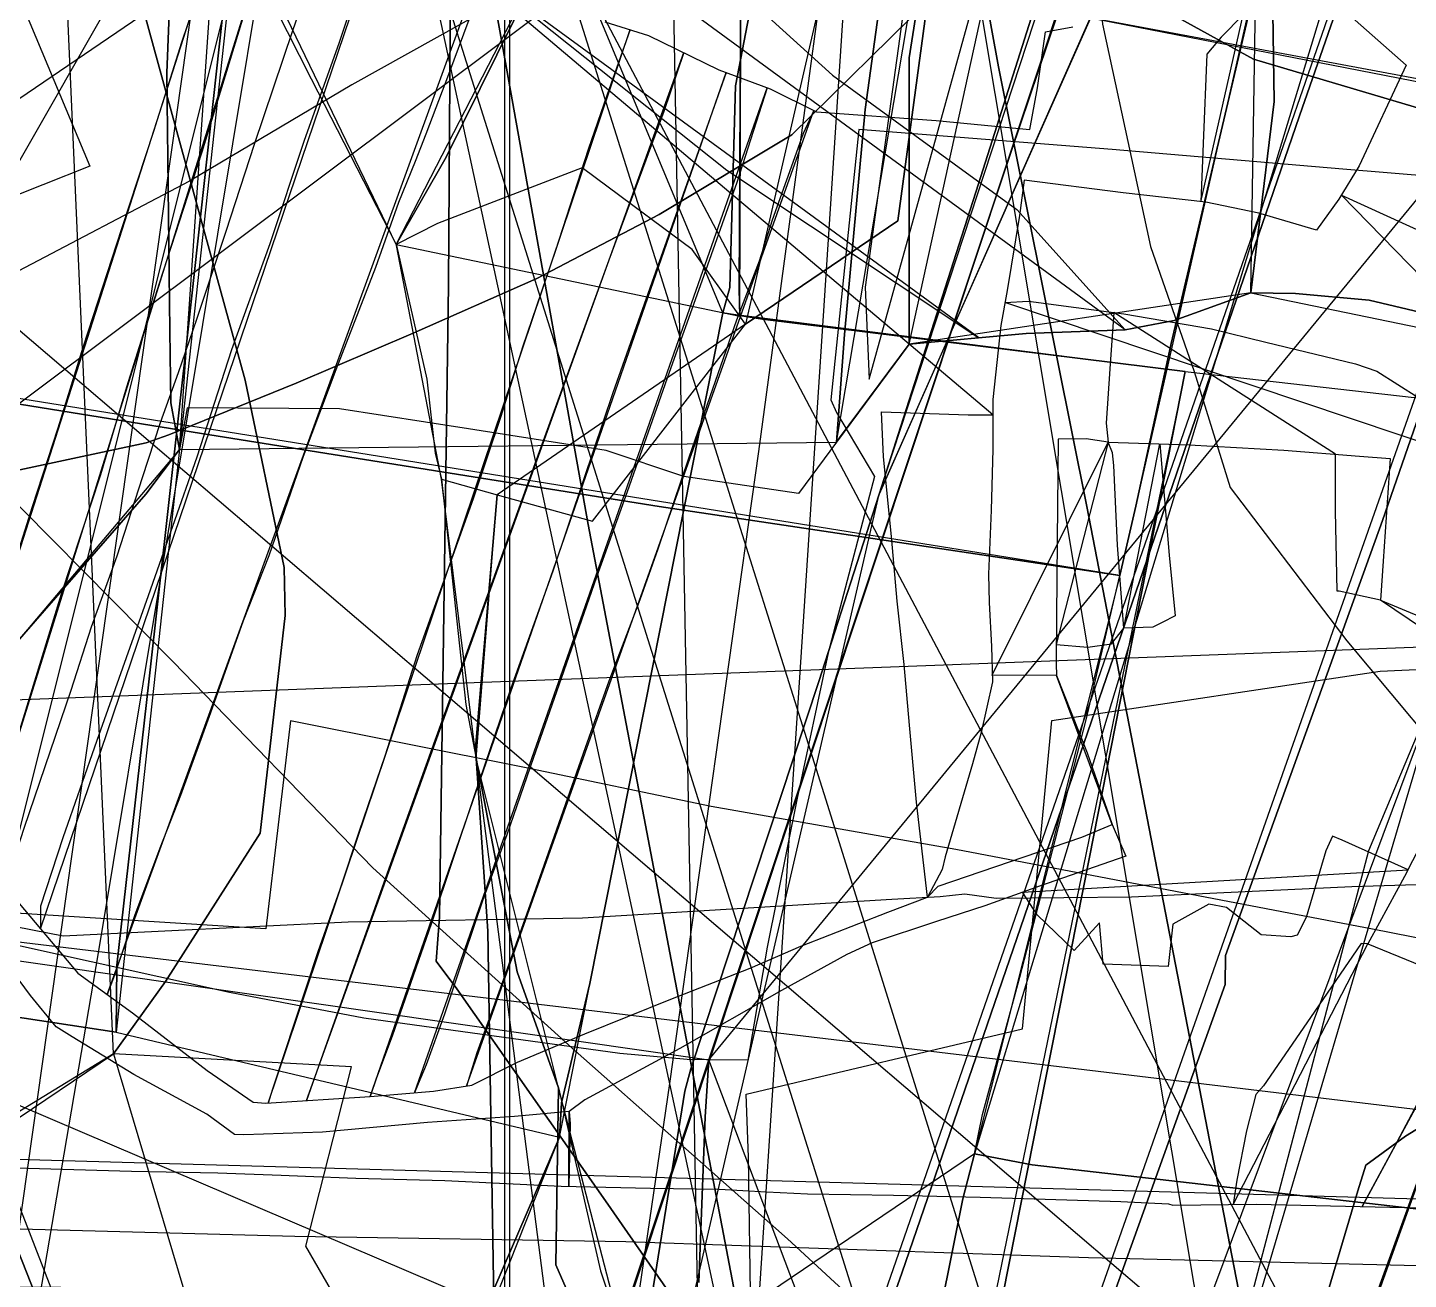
# Model space of a CAD drawing. Extents: x -6790 to 12600, y -1098 to 2171.
# Drawn here: x 570.3 to 637.4, y 414.8 to 475.7 of the extents above; entities that cross this region are included whole.
import ezdxf

# ---------------------------------------------------------------- set-up
doc = ezdxf.new("R2010")
doc.units = 0

msp = doc.modelspace()

# ---------------------------------------------------------------- linework, layer by layer
for points in [[(593.713, 814.326), (0.056, 814.258), (0.056, -0.067), (593.713, 0), (593.713, 814.326)], [(593.47, 802.518), (0, 802.518), (0, 0), (593.47, 0), (593.47, 802.518)], [(599.747, 628.521), (599.344, 625.742), (599.051, 623.635), (596.81, 608.92), (592.94, 584.307), (589.051, 559.573), (594.695, 558.692), (588.196, 518.025), (573.715, 430.704), (562.29, 363.847), (599.747, 628.521)], [(657.175, 624.733), (651.849, 607.954), (645.518, 591.874), (637.058, 575.396), (630.611, 563.637), (626.135, 547.203), (623.168, 529.353), (619.761, 512.914), (614.824, 494.183), (613.129, 478.646), (610.972, 463.053), (611.158, 458.586), (657.175, 624.733)], [(616.28, 420.943), (619.087, 420.405), (639, 418.126), (642.368, 417.778), (644.704, 417.517), (646.446, 423.874), (649.465, 424.135), (649.953, 428.975), (651.136, 439.955), (652.395, 451.134), (654.172, 467.965), (655.711, 482.054), (656.985, 493.736), (658.593, 507.321), (660.063, 520.137), (661.56, 533.498), (663.183, 547.587), (664.582, 559.983), (666.107, 573.233), (667.59, 586.454), (667.944, 591.116), (616.28, 420.943)], [(616.28, 420.943), (619.087, 420.405), (639, 418.126), (642.368, 417.778), (644.704, 417.517), (646.446, 423.874), (649.465, 424.135), (649.953, 428.975), (651.136, 439.955), (652.395, 451.134), (654.172, 467.965), (655.711, 482.054), (656.985, 493.736), (658.593, 507.321), (660.063, 520.137), (661.56, 533.498), (663.183, 547.587), (664.582, 559.983), (666.107, 573.233), (667.59, 586.454), (667.944, 591.116), (616.28, 420.943)], [(638.308, 575.217), (635.334, 571.602), (632.799, 567.242), (630.477, 559.933), (628.465, 552.967), (626.619, 545.934), (625.137, 540.289), (624.24, 531.456), (623.078, 523.051), (621.939, 518.92), (620.059, 511.337), (616.085, 496.073), (615.18, 492.598), (614.388, 482.36), (613.1, 474.2), (613.105, 460.28), (638.308, 575.217)], [(587.443, 377.593), (577.244, 347.049), (576.605, 345.579), (577.586, 343.549), (581.436, 339.305), (584.571, 335.487), (587.223, 342.983), (612.759, 415.147), (632.073, 471.379), (641.419, 498.234), (648.79, 519.67), (654.714, 536.683), (657.838, 545.983), (658.168, 547.383), (650.331, 548.957), (644.699, 549.796), (644.474, 548.537), (640.348, 535.965), (632.097, 511.28), (617.618, 468.349), (598.897, 411.873), (593.472, 395.507), (587.443, 377.593)], [(644.699, 549.796), (644.474, 548.537), (640.348, 535.965), (632.097, 511.28), (617.618, 468.349), (598.897, 411.873), (593.472, 395.507), (587.443, 377.593), (644.699, 549.796)], [(658.168, 547.383), (657.838, 545.983), (654.714, 536.683), (648.79, 519.67), (641.419, 498.234), (632.073, 471.379), (612.759, 415.147), (587.223, 342.983), (658.168, 547.383)], [(668.304, 544.716), (662.82, 528.565), (657.028, 511.779), (651.673, 496.628), (636.098, 451.723), (628.476, 430.579), (628.465, 429.174), (622.468, 412.479), (614.873, 391.779), (606.438, 368.133), (600.041, 350.514), (594.001, 333.823), (592.144, 328.693), (591.646, 326.869), (668.304, 544.716)], [(549.977, 544.363), (554.041, 538.924), (560.164, 530.981), (562.772, 527.125), (563.796, 525.752), (570.683, 507.184), (571.893, 504.671), (573.871, 494.642), (574.338, 492.287), (578.207, 484.733), (584.065, 473.179), (588.185, 465.124), (549.977, 544.363)], [(582.728, 528.937), (579.603, 517.687), (573.55, 499.397), (577.808, 497.688), (577.137, 491.858), (577.573, 486.529), (577.042, 473.477), (577.198, 460.938), (577.242, 457.441), (577.67, 455.166), (582.728, 528.937)], [(623.078, 523.051), (623.181, 523.795), (621.147, 523.943), (620.968, 523.012), (619.318, 513.579), (617.75, 507.548), (614.627, 495.532), (612.973, 486.265), (610.971, 471.681), (609.961, 460.754), (609.577, 455.523), (609.73, 455.731), (613.105, 460.28), (613.1, 474.2), (614.388, 482.36), (615.18, 492.598), (616.085, 496.073), (620.059, 511.337), (621.939, 518.92), (623.078, 523.051)], [(630.672, 523.301), (630.039, 502.436), (629.673, 490.341), (630.677, 482.876), (630.838, 472.069), (629.697, 462.781), (630.672, 523.301)], [(620.968, 523.012), (619.318, 513.579), (617.75, 507.548), (614.627, 495.532), (612.973, 486.265), (610.971, 471.681), (609.961, 460.754), (609.577, 455.523), (620.968, 523.012)], [(553.371, 460.999), (549.461, 466.647), (544.76, 474.863), (537.366, 487.096), (528.426, 506.878), (524.356, 515.785), (524.918, 515.659), (534.884, 513.6), (549.977, 510.38), (561.286, 508.076), (578.149, 504.642), (591.914, 501.865), (602.645, 499.616), (608.206, 498.783), (608.768, 498.712), (594.895, 497.025), (575.321, 494.301), (563.469, 492.437), (573.31, 468.927), (559.596, 463.499), (553.371, 460.999)], [(595.94, 514.835), (592.692, 504.211), (591.077, 498.313), (589.599, 493.35), (575.501, 494.277), (568.091, 494.299), (567.574, 492.951), (561.026, 492.179), (557.88, 487.892), (556.085, 482.39), (556.644, 473.035), (557.712, 466.194), (553.562, 462.187), (552.847, 458.313), (552.195, 443.46), (551.953, 437.79), (595.94, 514.835)], [(583.684, 510.664), (583.059, 504.804), (580.35, 481.686), (578.108, 461.165), (576.176, 443.882), (574.62, 430.106), (574.587, 426.85), (596.117, 421.746), (596.222, 423.41), (597.588, 429.214), (604.051, 461.806), (604.401, 463.031), (604.666, 472.843), (611.288, 507.29), (584.915, 510.707), (583.684, 510.664)], [(574.587, 426.85), (574.62, 430.106), (576.176, 443.882), (578.108, 461.165), (580.35, 481.686), (583.059, 504.804), (583.684, 510.664), (574.587, 426.85)], [(583.684, 510.664), (584.915, 510.707), (611.288, 507.29), (604.666, 472.843), (604.401, 463.031), (604.051, 461.806), (583.684, 510.664)], [(629.428, 507.216), (629.34, 506.953), (619.827, 478.645), (616.478, 468.082), (612.701, 456.298), (611.644, 453.002), (629.428, 507.216)], [(611.644, 453.002), (628.102, 490.064), (635.531, 506.953), (611.644, 453.002)], [(608.768, 498.712), (594.895, 497.025), (575.321, 494.301), (563.469, 492.437), (573.31, 468.927), (559.596, 463.499), (553.371, 460.999), (608.768, 498.712)], [(583.656, 498.96), (590.726, 495.51), (608.396, 485.951), (629.835, 474.141), (639.544, 471.258), (647.917, 468.793), (663.841, 464.305), (671.322, 462.296), (583.656, 498.96)], [(612.996, 498.178), (617.449, 473.768), (621.737, 452.398), (628.883, 415.49), (633.548, 391.5), (634.057, 388.684), (635.851, 388.404), (637.568, 378.19), (643.004, 348.786), (648.255, 320.955), (649.979, 312.252), (648.009, 312.792), (644.114, 311.829), (612.996, 498.178)], [(611.091, 494.346), (605.796, 455.062), (601.462, 424.351), (598.058, 401.115), (594.365, 374.668), (592.368, 359.779), (589.656, 341.621), (589.516, 339.349), (588.164, 329.48), (586.705, 317.385), (585.377, 308.137), (582.474, 285.394), (579.112, 260.342), (576.654, 241.788), (606.75, 231.395), (606.797, 230.338), (602.813, 210.546), (599.078, 191.443), (596.341, 176.886), (591.912, 153.673), (588.91, 137.599), (587.127, 128.026), (611.091, 494.346)], [(577.472, 494.773), (595.592, 485.879), (609.387, 473.359), (618.344, 466.821), (623.604, 460.987), (577.472, 494.773)], [(569.193, 433.902), (570.115, 436.759), (571.135, 439.766), (572.4, 443.477), (573.396, 446.544), (574.639, 449.994), (575.869, 453.812), (576.743, 456.475), (577.607, 458.914), (578.503, 461.492), (579.925, 465.776), (581.301, 470), (583.164, 475.52), (584.005, 477.975), (583.701, 478.173), (580.776, 479.102), (579.283, 479.623), (579.957, 481.252), (580.827, 483.797), (581.583, 486.214), (582.314, 488.344), (584.138, 493.501), (584.266, 494.257), (569.193, 433.902)], [(591.863, 493.622), (589.441, 486.878), (588.283, 483.448), (586.932, 479.448), (585.396, 474.897), (583.719, 470.188), (582.05, 465.161), (580.185, 460.002), (578.509, 454.789), (576.148, 448.055), (573.653, 441.021), (571.997, 436.287), (570.904, 432.969), (570.907, 431.872), (591.863, 493.622)], [(555.457, 488.705), (571.512, 492.807), (575.081, 479.537), (577.71, 469.974), (580.857, 458.53), (582.743, 449.426), (582.789, 447.104), (581.583, 436.521), (576.986, 429.313), (574.451, 425.801), (566.373, 420.853), (558.248, 415.02), (553.514, 411.675), (553.633, 417.464), (537.843, 420.058), (537.269, 441.404), (536.786, 461.128), (536.382, 471.633), (536.358, 474.342), (535.912, 475.354), (537.201, 481.243), (537.941, 484.626), (555.457, 488.705)], [(571.512, 492.807), (575.081, 479.537), (577.71, 469.974), (580.857, 458.53), (582.743, 449.426), (582.789, 447.104), (581.583, 436.521), (576.986, 429.313), (574.451, 425.801), (571.512, 492.807)], [(597.532, 492.949), (595.77, 487.85), (594.619, 484.741), (593.678, 481.659), (592.456, 478.162), (591.724, 476.052), (590.736, 473.386), (589.636, 470.494), (589.104, 469.166), (588.297, 467.161), (587.19, 464.009), (585.26, 459.032), (583.673, 454.82), (582.001, 449.999), (580.75, 446.833), (579.172, 442.363), (577.706, 438.346), (576.712, 435.788), (575.469, 432.499), (574.503, 429.616), (574.148, 428.687), (597.532, 492.949)], [(577.355, 489.194), (591.164, 479.174), (604.247, 468.738), (616.489, 460.596), (577.355, 489.194)], [(623.335, 449.046), (624.117, 452.405), (625.828, 460.314), (630.353, 479.529), (631.365, 483.932), (631.979, 486.05), (632.187, 487.888), (623.335, 449.046)], [(623.335, 449.046), (624.117, 452.405), (625.828, 460.314), (630.353, 479.529), (631.365, 483.932), (631.979, 486.05), (632.187, 487.888), (623.335, 449.046)], [(539.552, 486.889), (540.699, 486.113), (547.103, 477.142), (551.78, 471.794), (558.864, 464.015), (567.083, 455.218), (577.362, 444.846), (587.062, 434.845), (596.739, 426.071), (607.204, 416.81), (618.617, 406.276), (622.229, 411.648), (637.578, 400.697), (649.306, 391.873), (657.982, 385.665), (539.552, 486.889)], [(604.955, 484.345), (610.322, 485.413), (610.741, 485.496), (614.031, 477.189), (612.55, 466.276), (605.157, 461.261), (604.879, 461.65), (604.842, 462.971), (604.955, 484.345)], [(605.157, 461.261), (612.55, 466.276), (614.031, 477.189), (610.741, 485.496), (605.157, 461.261)], [(604.879, 461.65), (602.568, 464.883), (599.68, 467.03), (597.23, 468.86), (590.197, 466.153), (588.185, 465.124), (590.618, 469.375), (594.736, 477.693), (596.873, 482.01), (598.156, 482.892), (604.955, 484.345), (604.842, 462.971), (604.879, 461.65)], [(604.955, 484.345), (604.842, 462.971), (604.879, 461.65), (604.955, 484.345)], [(603.545, 482.652), (586.04, 472.889), (578.155, 468.198), (569.512, 463.664), (556.692, 456.718), (546.663, 450.799), (531.252, 442.603), (516.221, 434.227), (511.709, 431.658), (488.952, 419.304), (477.824, 413.689), (476.497, 411.851), (461.183, 394.665), (451.041, 383.537), (444.133, 375.88), (441.308, 361.076), (603.545, 482.652)], [(588.991, 482.292), (597.483, 480.916), (637.525, 473.098), (645.678, 471.486), (646.381, 471.569), (588.991, 482.292)], [(588.991, 482.292), (591.941, 478.36), (592.909, 477.243), (597.514, 451.518), (603.672, 419.241), (606.259, 405.682), (607.713, 395.41), (588.991, 482.292)], [(679.822, 388.341), (677.532, 388.309), (658.351, 390.252), (635.278, 392.564), (624.262, 393.63), (616.832, 394.572), (607.713, 395.41), (606.259, 405.682), (603.672, 419.241), (597.514, 451.518), (592.909, 477.243), (591.941, 478.36), (588.991, 482.292), (597.483, 480.916), (637.525, 473.098), (645.678, 471.486), (646.381, 471.569), (669.795, 463.382), (687.433, 457.116), (684.159, 426.996), (679.982, 388.343), (679.822, 388.341)], [(417.829, 482.103), (427.925, 480.224), (446.246, 477.305), (528.56, 464.133), (541.026, 462.002), (549.882, 460.599), (578.735, 455.939), (600.969, 452.391), (623.335, 449.046), (417.829, 482.103)], [(417.829, 482.103), (427.925, 480.224), (446.246, 477.305), (528.56, 464.133), (541.026, 462.002), (549.882, 460.599), (578.735, 455.939), (600.969, 452.391), (623.335, 449.046), (417.829, 482.103)], [(596.873, 482.01), (594.736, 477.693), (590.618, 469.375), (588.185, 465.124), (596.873, 482.01)], [(579.283, 479.623), (578.653, 477.578), (577.757, 474.95), (576.398, 470.612), (574.848, 465.889), (572.982, 460.165), (571.752, 456.2), (570.508, 452.38), (569.703, 449.809), (568.8, 447.203), (568.287, 445.5), (567.535, 443.006), (566.952, 441.27), (566.311, 439.117), (579.283, 479.623)], [(581.571, 478.85), (579.464, 471.953), (578.751, 469.618), (577.842, 466.83), (576.672, 463.238), (575.964, 460.986), (575.086, 458.19), (573.822, 453.932), (571.909, 448.13), (568.442, 436.884), (568.06, 435.605), (581.571, 478.85)], [(629.335, 476.281), (628.256, 475.208), (627.571, 474.382), (627.392, 470.028), (627.283, 467.208), (629.335, 476.281)], [(599.554, 475.57), (598.423, 472.37), (597.511, 469.739), (595.92, 464.831), (594.328, 460.146), (593.276, 456.764), (591.932, 452.763), (590.719, 449.385), (589.213, 445.195), (587.631, 440.258), (586.384, 436.614), (585.445, 433.789), (584.382, 430.753), (582.186, 424.079), (581.962, 423.405), (599.554, 475.57)], [(602.155, 474.454), (601.193, 471.592), (598.518, 464.365), (595.128, 455.06), (592.184, 446.888), (589.863, 440.445), (587.749, 434.576), (585.019, 426.88), (583.829, 423.527), (602.155, 474.454)], [(604.224, 473.482), (602.488, 468.575), (600.614, 463.278), (598.717, 457.914), (597.309, 453.735), (595.794, 449.254), (593.764, 443.571), (591.964, 438.28), (589.902, 432.145), (587.993, 426.653), (587.24, 424.632), (586.927, 423.73), (604.224, 473.482)], [(606.216, 472.748), (604.742, 468.137), (602.954, 463.121), (601.448, 458.9), (599.405, 453.109), (597.926, 448.969), (596.086, 443.708), (594.859, 440.202), (593.565, 436.444), (592.421, 433.323), (591.469, 430.55), (590.53, 427.725), (589.641, 425.263), (589.264, 424.342), (589.083, 423.904), (606.216, 472.748)], [(608.474, 471.642), (607.957, 470.52), (607.46, 469.11), (606.458, 466.304), (605.818, 464.311), (604.713, 461.453), (603.553, 458.091), (602.412, 454.785), (600.9, 450.322), (600.028, 447.863), (598.525, 443.901), (597.365, 440.661), (595.855, 436.375), (594.771, 433.296), (593.247, 428.967), (592.108, 425.84), (591.612, 424.232), (608.474, 471.642)], [(638.67, 468.412), (634.17, 468.782), (622.97, 469.742), (610.661, 470.718), (609.299, 457.578), (609.572, 456.958), (611.428, 453.859), (609.173, 445.287), (607.662, 438.229), (606.205, 430.976), (605.273, 425.488), (603.377, 425.51), (638.67, 468.412)], [(604.879, 461.65), (602.568, 464.883), (599.68, 467.03), (597.23, 468.86), (590.197, 466.153), (588.185, 465.124), (604.879, 461.65)], [(588.185, 465.124), (588.206, 465.082), (589.675, 458.591), (590.078, 454.989), (590.394, 453.724), (593.1, 452.969), (597.733, 451.676), (605.157, 461.261), (604.879, 461.65), (602.568, 464.883), (599.68, 467.03), (597.23, 468.86), (590.197, 466.153), (588.185, 465.124)], [(634.104, 467.522), (638.342, 465.601), (641.154, 464.141), (641.875, 463.746), (640.931, 460.973), (643.83, 460.576), (644.465, 460.243), (643.911, 457.416), (646.421, 454.876), (647.247, 454.07), (634.104, 467.522)], [(588.206, 465.082), (589.675, 458.591), (590.078, 454.989), (590.394, 453.724), (588.206, 465.082)], [(613.105, 460.28), (618.798, 460.811), (623.604, 460.987), (625.985, 461.438), (629.697, 462.781), (613.105, 460.28)], [(617.756, 462.31), (618.897, 462.376), (623.53, 461.763), (627.787, 461.024), (630.431, 460.387), (634.782, 459.325), (635.825, 458.969), (637.86, 457.679), (642.742, 454.89), (645.935, 453.112), (646.602, 452.615), (617.756, 462.31)], [(645.09, 459.602), (644.835, 459.755), (641.882, 460.898), (635.455, 462.415), (631.877, 462.739), (629.697, 462.781), (645.09, 459.602)], [(567.804, 350.399), (567.479, 350.683), (567.99, 352.229), (570.412, 361.812), (571.018, 363.304), (571.688, 364.968), (582.294, 389.664), (596.117, 421.746), (596.222, 423.41), (597.588, 429.214), (604.051, 461.806), (605.978, 461.494), (626.516, 458.953), (621.854, 435.277), (617.057, 411.036), (613.038, 390.381), (607.109, 368.014), (605.692, 362.085), (602.698, 343.114), (567.804, 350.399)], [(604.051, 461.806), (597.588, 429.214), (596.222, 423.41), (596.117, 421.746), (604.051, 461.806)], [(626.516, 458.953), (605.978, 461.494), (604.051, 461.806), (626.516, 458.953)], [(623.042, 461.827), (622.86, 459.089), (622.673, 456.438), (622.773, 455.53), (626.71, 455.398), (631.312, 455.141), (634.983, 454.837), (636.478, 454.724), (636.134, 449.743), (636.002, 447.837), (634.002, 448.281), (633.897, 448.287), (633.821, 452.183), (633.823, 454.933), (623.042, 461.827)], [(553.371, 460.999), (557.781, 449.03), (562.299, 437.169), (567.122, 424.048), (569.772, 416.337), (574.551, 404.215), (583.046, 385.653), (583.915, 383.612), (588.461, 369.118), (592.541, 355.695), (595.46, 346.158), (600.553, 330.019), (602.972, 323.3), (603.387, 321.864), (605.397, 323.108), (610.749, 312.873), (553.371, 460.999)], [(593.1, 452.969), (597.733, 451.676), (605.157, 461.261), (593.1, 452.969)], [(609.577, 455.523), (609.73, 455.731), (613.105, 460.28), (609.577, 455.523)], [(602.698, 343.114), (605.692, 362.085), (607.109, 368.014), (613.038, 390.381), (617.057, 411.036), (621.854, 435.277), (626.516, 458.953), (602.698, 343.114)], [(650.192, 456.273), (645.297, 421.039), (640.455, 384.397), (637.81, 364.387), (635.422, 345.879), (634.7, 338.032), (632.478, 338.237), (602.698, 343.114), (605.692, 362.085), (607.109, 368.014), (613.038, 390.381), (617.057, 411.036), (621.854, 435.277), (626.516, 458.953), (650.192, 456.273)], [(609.577, 455.523), (607.738, 453.029), (602.154, 453.854), (598.383, 455.115), (591.697, 456.17), (585.427, 457.144), (578.042, 457.19), (577.67, 455.166), (609.577, 455.523)], [(622.773, 455.53), (621.701, 455.686), (620.339, 455.667), (620.301, 450.757), (620.264, 447.039), (620.241, 444.747), (620.261, 444.19), (617.147, 444.205), (622.773, 455.53)], [(620.25, 445.687), (621.781, 445.566), (622.93, 445.726), (623.533, 446.477), (623.222, 450.51), (623.049, 454.392), (622.987, 455.001), (622.773, 455.53), (620.25, 445.687)], [(625.288, 455.446), (625.734, 450.039), (626.023, 447.091), (625.392, 446.761), (624.948, 446.529), (623.533, 446.477), (625.288, 455.446)], [(569.666, 445.698), (576.029, 453.003), (577.67, 455.166), (569.666, 445.698)], [(590.394, 453.724), (591.577, 442.773), (592.08, 440.152), (590.394, 453.724)], [(636.002, 447.837), (638.112, 446.974), (638.872, 450.528), (639.434, 452.588), (639.649, 453.487), (642.7, 451.052), (641.876, 448.633), (640.541, 444.71), (642.027, 443.548), (642.315, 443.578), (636.002, 447.837)], [(593.1, 452.969), (592.046, 440.65), (592.08, 440.152), (593.1, 452.969)], [(611.644, 453.002), (608.723, 443.886), (602.508, 425.073), (602.21, 423.981), (597.501, 394.692), (596.304, 387.248), (595.393, 382.527), (594.772, 379.709), (594.385, 377.655), (593.664, 375.182), (611.644, 453.002)], [(616.28, 420.943), (616.677, 422.851), (618.482, 429.525), (619.611, 433.893), (621.715, 442.091), (622.853, 446.975), (623.335, 449.046), (616.28, 420.943)], [(616.28, 420.943), (616.677, 422.851), (618.482, 429.525), (619.611, 433.893), (621.715, 442.091), (622.853, 446.975), (623.335, 449.046), (616.28, 420.943)], [(655.745, 445.002), (657.26, 434.171), (650.709, 429.997), (645.548, 426.922), (637.225, 421.803), (635.29, 420.384), (634.905, 419.149), (632.98, 412.64), (632.717, 411.028), (631.481, 401.176), (631.592, 396.716), (631.898, 386.879), (632.178, 377.892), (634.459, 376.539), (645.567, 369.397), (653.413, 364.352), (674.253, 364.641), (675.176, 364.674), (676.99, 364.506), (679.308, 364.825), (655.745, 445.002)], [(602.097, 345.252), (597.31, 364.46), (592.913, 381.178), (613.859, 385.909), (611.618, 396.915), (611.717, 397.889), (605.535, 405.429), (605.308, 420.778), (605.186, 423.844), (618.619, 427.015), (620.034, 441.993), (635.988, 444.392), (639.142, 444.544), (602.097, 345.252)], [(639.142, 444.544), (638.233, 442.393), (635.424, 435.664), (628.791, 410.48), (620.805, 382.386), (614.416, 360.312), (610.297, 346.825), (639.142, 444.544)], [(620.261, 444.19), (621.76, 440.43), (622.975, 436.947), (620.261, 444.19)], [(642.027, 443.548), (639.963, 439.743), (638.599, 437.154), (637.56, 435.181), (637.175, 434.413), (635.953, 432.181), (635.382, 431.149), (637.963, 430.096), (640.9, 429.069), (642.418, 431.578), (644.284, 434.52), (646.035, 437.314), (647.7, 439.974), (648.149, 440.523), (642.027, 443.548)], [(750.827, 409.55), (734.887, 412.669), (718.686, 415.645), (704.491, 418.402), (688.987, 421.418), (675.42, 424.134), (664.351, 426.222), (647.222, 429.58), (635.607, 431.859), (615.38, 435.722), (603.492, 437.823), (594.334, 439.734), (583.061, 441.986), (581.861, 431.878), (555.228, 433.546), (548.343, 433.81), (750.827, 409.55)], [(592.08, 440.152), (594.071, 429.78), (596.076, 424.14), (592.08, 440.152)], [(592.08, 440.152), (592.646, 431.755), (592.946, 412.792), (593.121, 396.601), (592.668, 384.26), (592.827, 382.386), (594.421, 377.511), (596.082, 371.958), (597.131, 367.017), (599.031, 358.74), (601.008, 350.284), (604.435, 339.675), (605.47, 336.196), (592.08, 440.152)], [(637.345, 434.74), (634.144, 436.174), (633.665, 436.384), (633.353, 435.659), (632.394, 432.422), (631.959, 431.559), (631.64, 431.49), (630.203, 431.578), (628.52, 432.907), (627.659, 433.071), (625.915, 432.095), (625.694, 430.037), (622.527, 430.149), (622.36, 432.168), (621.123, 430.816), (619.327, 432.547), (618.61, 433.647), (637.345, 434.74)], [(603.377, 425.51), (602.324, 425.522), (599.053, 425.81), (586.613, 427.539), (580.088, 428.776), (569.936, 431.03), (559.445, 432.708), (556.852, 433.369), (548.242, 433.793), (542.801, 434.209), (603.377, 425.51)], [(642.278, 431.963), (631.586, 402.162), (619.831, 370.178), (600.936, 317.977), (600.332, 316.291), (642.278, 431.963)], [(635.382, 431.149), (635.07, 431.156), (632.604, 427.561), (630.326, 424.241), (629.946, 423.827), (629.49, 422.059), (629.03, 419.667), (628.853, 418.477), (635.382, 431.149)], [(635.117, 418.382), (636.687, 421.276), (639.071, 425.767), (640.9, 429.069), (635.117, 418.382)], [(585.296, 389.427), (585.013, 395.792), (585.321, 397.928), (586.144, 412.386), (583.803, 416.45), (586.016, 425.172), (574.451, 425.801), (566.373, 420.853), (558.248, 415.02), (553.514, 411.675), (553.467, 403.023), (555.752, 396.117), (558.087, 389.739), (578.299, 389.401), (585.296, 389.427)], [(574.451, 425.801), (566.373, 420.853), (558.248, 415.02), (553.514, 411.675), (574.451, 425.801)], [(585.296, 389.427), (585.013, 395.792), (585.321, 397.928), (586.144, 412.386), (583.803, 416.45), (586.016, 425.172), (574.451, 425.801), (585.296, 389.427)], [(596.076, 424.14), (595.939, 415.549), (598.769, 409.106), (600.875, 405.604), (596.076, 424.14)], [(596.076, 424.14), (598.119, 415.252), (599.462, 411.255), (600.243, 407.821), (600.875, 405.604), (596.076, 424.14)], [(596.584, 423.001), (596.643, 422.42), (596.569, 419.363), (596.584, 423.001)], [(596.117, 421.746), (582.294, 389.664), (571.688, 364.968), (571.018, 363.304), (570.412, 361.812), (567.99, 352.229), (567.479, 350.683), (567.804, 350.399), (596.117, 421.746)], [(557.57, 381.226), (565.086, 379.898), (567.124, 379.538), (567.919, 381.755), (570.37, 390.969), (570.445, 391.973), (570.811, 392.855), (571.693, 396.538), (572.093, 397.461), (572.642, 399.692), (573.321, 401.191), (590.465, 396), (595.569, 394.577), (604.12, 392.056), (609.69, 390.352), (610.733, 395.098), (611.565, 398.91), (612.515, 403.392), (613.674, 408.744), (614.965, 415.031), (615.712, 418.757), (616.28, 420.943), (557.57, 381.226)], [(557.57, 381.226), (565.086, 379.898), (567.124, 379.538), (567.919, 381.755), (570.37, 390.969), (570.445, 391.973), (570.811, 392.855), (571.693, 396.538), (572.093, 397.461), (572.642, 399.692), (573.321, 401.191), (590.465, 396), (595.569, 394.577), (604.12, 392.056), (609.69, 390.352), (610.733, 395.098), (611.565, 398.91), (612.515, 403.392), (613.674, 408.744), (614.965, 415.031), (615.712, 418.757), (616.28, 420.943), (557.57, 381.226)]]:
    msp.add_lwpolyline(points, close=True)
for points in [[(566.117, 635.006), (583.838, 631.397), (587.572, 630.637), (599.747, 628.521), (599.344, 625.742), (599.051, 623.635), (596.81, 608.92), (592.94, 584.307), (589.051, 559.573), (594.695, 558.692), (588.196, 518.025), (573.715, 430.704), (562.29, 363.847), (560.369, 363.864), (557.076, 364.727), (546.667, 366.881), (538.954, 368.757), (528.985, 371.644), (487.01, 383.269)], [(652.012, 618.736), (629.641, 624.843), (625.523, 625.678), (624.128, 625.985), (622.74, 626.29), (614.837, 627.069), (609.139, 627.743), (603.657, 628.383), (599.747, 628.521), (599.344, 625.742), (599.051, 623.635), (596.81, 608.92), (592.94, 584.307), (589.051, 559.573), (594.695, 558.692), (588.196, 518.025), (573.715, 430.704), (562.29, 363.847)], [(606.096, 407.508), (598.35, 418.651), (591.13, 428.952), (590.135, 430.309), (590.291, 432.435), (590.733, 463.172), (590.894, 488.268), (590.9, 504.297), (590.937, 516.174), (590.923, 526.889), (591.071, 531.966), (591.419, 543.612), (591.727, 554.652), (592.087, 573.744), (592.2, 582.37), (592.343, 584.82), (593.01, 593.178), (593.01, 593.178), (595.386, 625.29), (644.249, 621.844)], [(606.096, 407.508), (598.35, 418.651), (591.13, 428.952), (590.135, 430.309), (590.291, 432.435), (590.733, 463.172), (590.894, 488.268), (590.9, 504.297), (590.937, 516.174), (590.923, 526.889), (591.071, 531.966), (591.419, 543.612), (591.727, 554.652), (592.087, 573.744), (592.2, 582.37), (592.343, 584.82), (593.01, 593.178), (593.01, 593.178), (595.386, 625.29), (644.249, 621.844)], [(606.096, 407.508), (598.35, 418.651), (591.13, 428.952), (590.135, 430.309), (590.291, 432.435), (590.733, 463.172), (590.894, 488.268), (590.9, 504.297), (590.937, 516.174), (590.923, 526.889), (591.071, 531.966), (591.419, 543.612), (591.727, 554.652), (592.087, 573.744), (592.2, 582.37), (592.343, 584.82), (593.01, 593.178), (593.01, 593.178), (595.386, 625.29), (644.249, 621.844)], [(637.408, 594.75), (610.487, 601.139), (612.249, 616.996), (585.847, 577.515), (585.847, 577.515), (588.028, 563.839), (591.081, 544.7), (590.923, 541.364), (590.548, 532.677), (588.594, 527.307), (587.034, 523.122), (582.631, 512.145), (577.503, 498.866), (576.319, 495.715), (582.426, 490.899), (584.612, 487.878), (588.991, 482.292), (597.483, 480.916), (637.525, 473.098)], [(650.356, 609.681), (605.231, 616.61), (600.705, 578.328), (599.389, 568.787), (595.845, 541.226), (595.218, 532.62), (595.218, 532.62), (586.839, 533.895), (584.676, 518.915), (583.684, 510.664), (584.915, 510.707), (611.288, 507.29), (604.666, 472.843), (604.401, 463.031), (604.051, 461.806), (605.978, 461.494), (626.516, 458.953), (650.192, 456.273)], [(794.781, 403.975), (618.973, 615.411), (618.973, 615.411), (619.057, 559.319), (619.919, 551.079), (620.269, 547.633), (620.161, 533.631), (620.161, 524.557), (620.376, 516.398), (620.646, 512.924), (620.259, 503.705), (620.616, 489.675), (621.966, 481.727), (622.496, 475.843), (624.828, 465.027), (626.951, 458.953), (628.702, 453.325), (634.362, 445.863), (640.704, 438.289)], [(609.232, 67.739), (599.127, 614.126), (599.127, 614.126), (563.937, 558.686), (550.88, 538.296), (543.512, 527.466), (533.922, 511.905), (529.782, 506.158), (524.987, 498.379), (518.034, 477.455), (515.721, 472.594), (516.263, 446.923), (515.322, 441.984), (515.841, 436.473), (521.012, 415.377), (523.258, 402.75), (532.121, 376.816), (539.49, 355.173), (545.041, 343.698), (550.032, 329.285), (559.407, 309.975), (564.165, 296.774), (574.194, 279.889), (584.875, 254.888)], [(783.954, 363.946), (593.01, 593.178), (593.01, 593.178), (592.343, 584.82), (592.2, 582.37), (592.087, 573.744), (591.727, 554.652), (591.419, 543.612), (591.071, 531.966), (590.923, 526.889), (590.937, 516.174), (590.9, 504.297), (590.894, 488.268), (590.733, 463.172), (590.291, 432.435), (590.135, 430.309), (591.13, 428.952), (598.35, 418.651), (606.096, 407.508)], [(739.491, 208.822), (556.673, 554.935)], [(639.385, 555.232), (635.865, 543.243), (633.485, 533.075), (630.672, 523.301), (630.672, 523.301), (630.039, 502.436), (629.673, 490.341), (630.677, 482.876), (630.838, 472.069), (629.697, 462.781), (631.877, 462.739), (635.455, 462.415), (641.882, 460.898)], [(639.385, 555.232), (635.865, 543.243), (633.485, 533.075), (630.672, 523.301), (630.672, 523.301), (630.039, 502.436), (629.673, 490.341), (630.677, 482.876), (630.838, 472.069), (629.697, 462.781), (631.877, 462.739), (635.455, 462.415), (641.882, 460.898)], [(639.544, 471.258), (629.835, 474.141), (608.396, 485.951), (590.726, 495.51), (583.656, 498.96), (589.397, 512.505), (592.561, 520.282), (596.175, 526.959), (599.081, 533.665), (605.376, 544.982), (609.305, 552.384), (609.458, 552.343), (612.857, 551.753), (620.011, 550.687), (632.023, 548.841), (643.871, 546.871)], [(622.468, 412.479), (628.465, 429.174), (628.476, 430.579), (636.098, 451.723), (651.673, 496.628), (657.028, 511.779), (662.82, 528.565), (668.304, 544.716), (663.478, 546.13), (659.007, 547.348), (658.168, 547.383), (658.168, 547.383), (657.838, 545.983), (654.714, 536.683), (648.79, 519.67), (641.419, 498.234), (632.073, 471.379), (612.759, 415.147), (587.223, 342.983)], [(622.468, 412.479), (628.465, 429.174), (628.476, 430.579), (636.098, 451.723), (651.673, 496.628), (657.028, 511.779), (662.82, 528.565), (668.304, 544.716), (679.966, 539.444), (674.864, 524.778), (664.291, 494.822), (662.535, 489.607), (662.535, 489.607), (656.718, 472.832), (647.333, 445.819), (642.278, 431.963), (631.586, 402.162)], [(598.897, 411.873), (617.618, 468.349), (632.097, 511.28), (640.348, 535.965)], [(645.747, 519.254), (634.22, 503.094), (627.845, 494.34), (618.964, 482.144), (617.144, 480.052), (611.227, 474.21), (607.401, 470.455), (600.967, 466.58), (595.024, 463.471), (589.02, 460.812), (583.33, 458.392), (577.14, 455.871), (576.048, 455.485), (564.666, 453.058), (562.427, 452.146), (553.716, 448.665), (547.874, 446.379), (539.85, 443.171), (537.347, 442.146), (536.03, 441.318), (531.11, 438.788), (522.401, 434.464), (520.848, 433.699), (499.831, 426.334)], [(499.831, 426.334), (520.848, 433.699), (522.401, 434.464), (531.11, 438.788), (536.03, 441.318), (537.347, 442.146), (539.85, 443.171), (547.874, 446.379), (553.716, 448.665), (562.427, 452.146), (564.666, 453.058), (576.048, 455.485), (577.14, 455.871), (583.33, 458.392), (589.02, 460.812), (595.024, 463.471), (600.967, 466.58), (607.401, 470.455), (611.227, 474.21), (617.144, 480.052), (618.964, 482.144), (627.845, 494.34), (634.22, 503.094), (645.747, 519.254)], [(574.551, 404.215), (569.772, 416.337), (567.122, 424.048), (562.299, 437.169), (557.781, 449.03), (553.371, 460.999), (549.461, 466.647), (544.76, 474.863), (537.366, 487.096), (528.426, 506.878), (524.356, 515.785), (521.652, 516.391), (517.017, 517.321), (529.701, 489.972), (540, 467.638), (549.298, 447.659), (554.331, 436.675), (559.051, 426.575), (567.902, 407.295)], [(598.769, 409.106), (595.939, 415.549), (596.076, 424.14), (594.071, 429.78), (592.08, 440.152), (592.046, 440.65), (593.1, 452.969), (597.733, 451.676), (605.157, 461.261), (612.55, 466.276), (614.031, 477.189), (610.741, 485.496), (616.432, 488.354), (617.431, 499.749), (617.348, 504.135), (616.1, 507.627), (615.986, 507.945), (615.986, 507.945), (619.048, 509.039), (622.935, 510.493), (627.337, 511.996), (639.166, 516.037)], [(639, 418.126), (619.087, 420.405), (616.28, 420.943), (616.677, 422.851), (618.482, 429.525), (619.611, 433.893), (621.715, 442.091), (622.853, 446.975), (623.335, 449.046), (624.117, 452.405), (625.828, 460.314), (630.353, 479.529), (631.365, 483.932), (631.979, 486.05), (632.187, 487.888), (632.386, 489.642), (634.731, 501.18), (636.068, 507.454), (637.853, 515.912)], [(639, 418.126), (619.087, 420.405), (616.28, 420.943), (616.677, 422.851), (618.482, 429.525), (619.611, 433.893), (621.715, 442.091), (622.853, 446.975), (623.335, 449.046), (624.117, 452.405), (625.828, 460.314), (630.353, 479.529), (631.365, 483.932), (631.979, 486.05), (632.187, 487.888), (632.386, 489.642), (634.731, 501.18), (636.068, 507.454), (637.853, 515.912)], [(528.307, 371.378), (534.412, 421.245), (534.897, 425.344), (540.85, 475.693), (545.73, 514.498), (549.766, 513.163), (561.256, 509.953), (583.203, 503.164), (608.232, 495.954), (611.253, 495.083), (611.091, 494.346), (611.091, 494.346), (605.796, 455.062), (601.462, 424.351), (598.058, 401.115)], [(597.501, 394.692), (602.21, 423.981), (602.508, 425.073), (608.723, 443.886), (611.644, 453.002), (612.701, 456.298), (616.478, 468.082), (619.827, 478.645), (629.34, 506.953), (629.428, 507.216), (609.735, 508.063), (590.589, 509.017), (588.373, 509.121), (570.711, 509.954), (569.593, 510.01), (562.245, 510.38), (547.732, 511.061), (543.303, 511.277), (526.423, 512.1), (525.398, 512.29), (525.398, 512.29), (520.719, 466.655), (514.902, 407.194)], [(501.25, 508.077), (518.062, 506.204), (539.506, 503.553), (562.917, 499.68), (598.532, 493.626), (632.187, 487.888), (631.979, 486.05), (631.365, 483.932), (630.353, 479.529), (625.828, 460.314), (624.117, 452.405), (623.335, 449.046), (600.969, 452.391), (578.735, 455.939), (549.882, 460.599), (541.026, 462.002), (528.56, 464.133), (446.246, 477.305)], [(501.25, 508.077), (518.062, 506.204), (539.506, 503.553), (562.917, 499.68), (598.532, 493.626), (632.187, 487.888), (631.979, 486.05), (631.365, 483.932), (630.353, 479.529), (625.828, 460.314), (624.117, 452.405), (623.335, 449.046), (600.969, 452.391), (578.735, 455.939), (549.882, 460.599), (541.026, 462.002), (528.56, 464.133), (446.246, 477.305)], [(633.548, 391.5), (628.883, 415.49), (621.737, 452.398), (617.449, 473.768), (612.996, 498.178), (608.768, 498.712), (594.895, 497.025), (575.321, 494.301), (563.469, 492.437), (573.31, 468.927), (559.596, 463.499), (553.371, 460.999), (557.781, 449.03), (562.299, 437.169), (567.122, 424.048), (569.772, 416.337), (574.551, 404.215)], [(633.548, 391.5), (628.883, 415.49), (621.737, 452.398), (617.449, 473.768), (612.996, 498.178), (627.65, 497.642), (639.679, 497.358), (641.816, 497.268), (642.561, 492.643), (645.761, 476.187), (648.504, 461.527), (651.562, 445.503), (650.354, 444.817), (650.811, 442.564), (654.61, 421.744), (657.51, 405.153)], [(661.212, 407.998), (662.66, 416.695), (664.118, 425.597), (665.064, 431.111), (666.308, 437.386), (666.93, 442.658), (668.285, 450.817), (669.306, 457.649), (668.778, 458.366), (646.63, 472.294), (629.938, 482.73), (617.681, 490.371), (611.091, 494.346), (605.796, 455.062), (601.462, 424.351), (598.058, 401.115)], [(580.35, 481.686), (578.108, 461.165), (576.176, 443.882), (574.62, 430.106), (574.587, 426.85), (551.277, 430.403), (551.786, 437.083), (553.747, 453.272), (557.792, 491.504)], [(577.573, 486.529), (577.042, 473.477), (577.198, 460.938), (577.242, 457.441), (577.67, 455.166), (576.029, 453.003), (569.666, 445.698), (556.773, 456.415), (560.816, 465.307), (562.467, 472.891), (561.854, 473.943), (563.632, 485.529)], [(577.573, 486.529), (577.042, 473.477), (577.198, 460.938), (577.242, 457.441), (577.67, 455.166), (576.029, 453.003), (569.666, 445.698), (569.666, 445.698), (556.773, 456.415), (560.816, 465.307), (562.467, 472.891), (561.854, 473.943), (563.632, 485.529)], [(612.973, 486.265), (610.971, 471.681), (609.961, 460.754), (609.577, 455.523), (607.738, 453.029), (602.154, 453.854), (598.383, 455.115), (598.383, 455.115), (591.697, 456.17), (585.427, 457.144), (578.042, 457.19), (577.67, 455.166), (577.242, 457.441), (577.198, 460.938), (577.042, 473.477), (577.573, 486.529)], [(612.973, 486.265), (610.971, 471.681), (609.961, 460.754), (609.577, 455.523), (607.738, 453.029), (602.154, 453.854), (598.383, 455.115), (591.697, 456.17), (585.427, 457.144), (578.042, 457.19), (577.67, 455.166), (577.242, 457.441), (577.198, 460.938), (577.042, 473.477), (577.573, 486.529)], [(639.544, 471.258), (629.835, 474.141), (608.396, 485.951)], [(614.388, 482.36), (613.1, 474.2), (613.105, 460.28), (609.73, 455.731), (609.577, 455.523), (609.577, 455.523), (609.961, 460.754), (610.971, 471.681), (612.973, 486.265)], [(578.207, 484.733), (584.065, 473.179), (588.185, 465.124), (590.618, 469.375), (594.736, 477.693)], [(578.207, 484.733), (584.065, 473.179), (588.185, 465.124), (588.206, 465.082), (588.206, 465.082), (589.675, 458.591), (590.078, 454.989), (590.394, 453.724), (593.1, 452.969), (592.046, 440.65), (592.08, 440.152), (592.646, 431.755), (592.946, 412.792)], [(685.327, 175.866), (588.991, 482.292), (588.991, 482.292), (593.797, 480.06), (597.085, 476.158), (608.966, 438.451), (619.232, 405.597), (622.695, 393.829), (622.183, 391.943), (614.643, 355.831), (613.194, 350.034), (586.417, 338.825), (589.408, 328.256), (597.769, 322.264), (622.357, 304.555), (626.176, 301.6), (626.873, 300.291), (650.019, 266.864)], [(614.388, 482.36), (613.1, 474.2), (613.105, 460.28), (618.798, 460.811), (623.604, 460.987), (625.985, 461.438), (629.697, 462.781), (630.838, 472.069), (630.677, 482.876)], [(630.677, 482.876), (630.838, 472.069), (629.697, 462.781), (625.985, 461.438), (623.604, 460.987), (618.798, 460.811), (613.105, 460.28), (613.1, 474.2), (614.388, 482.36)], [(647.222, 429.58), (635.607, 431.859), (615.38, 435.722), (603.492, 437.823), (594.334, 439.734), (583.061, 441.986), (581.861, 431.878), (555.228, 433.546), (548.343, 433.81), (541.101, 441.14), (547.623, 454.712), (548.504, 455.505), (559.477, 458.943), (561.225, 466.522), (547.902, 473.249), (545.758, 474.38), (546.007, 474.894), (554.38, 478.904)], [(586.144, 412.386), (583.803, 416.45), (586.016, 425.172), (574.451, 425.801), (576.986, 429.313), (581.583, 436.521), (582.789, 447.104), (582.743, 449.426), (580.857, 458.53), (577.71, 469.974), (575.081, 479.537)], [(632.161, 478.338), (637.247, 473.847), (634.975, 468.953), (633.984, 467.325), (632.898, 465.818), (630.088, 466.648), (627.522, 467.181), (623.509, 467.633), (618.691, 468.25), (618.475, 466.541), (617.863, 462.9), (617.553, 461.191), (617.176, 457.594), (617.177, 455.176), (617.092, 452.225), (617.023, 450.66), (616.969, 449.104), (616.996, 447.736), (617.1, 445.598), (617.158, 443.878), (616.602, 441.421), (616.192, 439.887), (614.864, 435.367), (614.717, 434.749), (613.998, 433.404), (613.468, 438.023), (613.125, 441.762), (612.865, 444.725), (612.532, 447.801), (612.247, 450.932), (611.86, 454.809), (611.767, 456.992), (615.97, 456.845), (617.176, 456.845), (592.346, 477.844)], [(613.674, 408.744), (614.965, 415.031), (615.712, 418.757), (616.28, 420.943), (616.677, 422.851), (618.482, 429.525), (619.611, 433.893), (621.715, 442.091), (622.853, 446.975), (623.335, 449.046), (600.969, 452.391), (578.735, 455.939), (549.882, 460.599), (541.026, 462.002), (528.56, 464.133), (446.246, 477.305)], [(613.674, 408.744), (614.965, 415.031), (615.712, 418.757), (616.28, 420.943), (616.677, 422.851), (618.482, 429.525), (619.611, 433.893), (621.715, 442.091), (622.853, 446.975), (623.335, 449.046), (600.969, 452.391), (578.735, 455.939), (549.882, 460.599), (541.026, 462.002), (528.56, 464.133), (446.246, 477.305)], [(598.317, 475.956), (600.452, 475.29), (603.859, 473.617), (606.36, 472.695), (608.612, 471.573), (614.416, 471.158), (618.114, 470.794), (618.967, 470.72), (619.346, 472.733), (619.725, 475.47), (621.055, 475.7)], [(638.67, 468.412), (634.17, 468.782), (622.97, 469.742), (610.661, 470.718), (609.299, 457.578), (609.572, 456.958), (611.428, 453.859), (609.173, 445.287), (607.662, 438.229), (606.205, 430.976), (605.273, 425.488), (603.377, 425.51), (602.324, 425.522), (599.053, 425.81), (586.613, 427.539), (580.088, 428.776), (569.936, 431.03)], [(638.67, 468.412), (634.17, 468.782), (622.97, 469.742), (610.661, 470.718), (609.299, 457.578), (609.572, 456.958), (611.428, 453.859), (609.173, 445.287), (607.662, 438.229), (606.205, 430.976), (605.273, 425.488), (603.377, 425.51), (603.19, 422.729), (602.888, 414.679)], [(605.535, 405.429), (605.308, 420.778), (605.186, 423.844), (618.619, 427.015), (620.034, 441.993), (635.988, 444.392), (639.142, 444.544), (645.779, 444.863), (655.745, 445.002), (661.997, 443.767), (666.489, 463.142), (667.475, 469.213), (676.956, 467.214), (690.839, 464.285), (695.737, 463.143), (696.606, 462.855), (730.446, 463.046), (753.886, 463.112), (748.179, 445.775), (774.561, 442.189)], [(605.535, 405.429), (605.308, 420.778), (605.186, 423.844), (618.619, 427.015), (620.034, 441.993), (635.988, 444.392), (639.142, 444.544), (645.779, 444.863), (655.745, 445.002), (661.997, 443.767), (666.489, 463.142), (667.475, 469.213), (676.956, 467.214), (690.839, 464.285), (695.737, 463.143), (696.606, 462.855), (730.446, 463.046), (753.886, 463.112), (748.179, 445.775), (774.561, 442.189)], [(632.98, 412.64), (634.905, 419.149), (635.29, 420.384), (637.225, 421.803), (645.548, 426.922), (650.709, 429.997), (657.26, 434.171), (655.745, 445.002), (661.997, 443.767), (661.997, 443.767), (666.489, 463.142), (667.475, 469.213), (676.956, 467.214), (690.839, 464.285), (695.737, 463.143), (686.323, 421.764), (682.508, 404.998)], [(632.98, 412.64), (634.905, 419.149), (635.29, 420.384), (637.225, 421.803), (645.548, 426.922), (650.709, 429.997), (657.26, 434.171), (655.745, 445.002), (661.997, 443.767), (661.997, 443.767), (666.489, 463.142), (667.475, 469.213), (676.956, 467.214), (690.839, 464.285), (695.737, 463.143), (686.323, 421.764), (682.508, 404.998)], [(790.351, 451.29), (519.658, 441.107), (519.658, 441.107), (521.106, 440.87), (538.447, 437.522), (551.559, 435.287), (568.934, 432.136), (572.016, 431.534), (585.851, 432.219), (597.238, 432.405), (612.261, 433.32), (614.612, 433.437), (615.813, 433.578), (617.328, 433.363), (623.906, 433.431), (634.611, 433.924), (639.832, 434.09)], [(605.535, 405.429), (605.308, 420.778), (605.186, 423.844), (618.619, 427.015), (620.034, 441.993), (635.988, 444.392), (639.142, 444.544), (645.779, 444.863), (655.745, 445.002), (657.26, 434.171), (650.709, 429.997), (645.548, 426.922), (637.225, 421.803), (635.29, 420.384), (634.905, 419.149), (632.98, 412.64)], [(605.535, 405.429), (605.308, 420.778), (605.186, 423.844), (618.619, 427.015), (620.034, 441.993), (635.988, 444.392), (639.142, 444.544), (645.779, 444.863), (655.745, 445.002), (657.26, 434.171), (650.709, 429.997), (645.548, 426.922), (637.225, 421.803), (635.29, 420.384), (634.905, 419.149), (632.98, 412.64)], [(502.007, 444.358), (518.21, 441.345), (519.658, 441.107), (521.106, 440.87), (538.447, 437.522), (551.559, 435.287), (568.934, 432.136), (572.016, 431.534), (585.851, 432.219), (597.238, 432.405), (612.261, 433.32), (614.612, 433.437), (615.813, 433.578), (617.328, 433.363), (623.906, 433.431), (634.611, 433.924), (639.832, 434.09)], [(502.007, 444.358), (518.21, 441.345), (519.658, 441.107), (521.106, 440.87), (538.447, 437.522), (551.559, 435.287), (568.934, 432.136), (572.016, 431.534), (585.851, 432.219), (597.238, 432.405), (612.261, 433.32), (614.612, 433.437), (615.813, 433.578), (617.328, 433.363), (623.906, 433.431), (634.611, 433.924), (639.832, 434.09)], [(657.982, 385.665), (520.939, 444.183), (520.939, 444.183), (521.8, 442.949), (523.663, 440.039), (524.693, 438.446), (527.577, 434.236), (527.965, 433.404), (533.26, 429.442), (540.232, 424.098), (546.26, 419.467), (551.408, 415.476), (555.088, 412.571)], [(734.887, 412.669), (718.686, 415.645), (704.491, 418.402), (688.987, 421.418), (675.42, 424.134), (664.351, 426.222), (647.222, 429.58), (635.607, 431.859), (615.38, 435.722), (603.492, 437.823), (594.334, 439.734), (583.061, 441.986), (581.861, 431.878), (555.228, 433.546), (548.343, 433.81), (550.649, 428.199), (553.278, 421.487), (560.975, 416.919), (577.793, 407.063)], [(592.946, 412.792), (592.646, 431.755), (592.08, 440.152), (594.071, 429.78), (596.076, 424.14), (595.939, 415.549), (598.769, 409.106)], [(569.091, 434.023), (572.722, 429.72), (575.387, 427.789), (579.008, 424.984), (581.241, 423.453), (581.849, 423.398), (586.927, 423.73), (589.997, 423.978), (591.868, 424.273), (594.08, 425.391), (597.348, 426.778), (601.533, 428.458), (605.383, 429.964), (607.845, 431.035), (612.066, 432.69), (613.998, 433.404), (614.513, 433.945), (621.492, 436.324), (622.975, 436.947), (623.628, 435.41), (619.445, 433.946), (616.781, 432.993), (614.429, 432.23), (611.31, 431.189), (610.073, 430.63), (606.911, 428.879), (601.974, 426.055), (597.351, 423.556), (596.584, 423.001), (593.935, 422.755), (589.706, 422.464), (584.607, 421.991), (580.783, 421.857), (580.333, 421.885), (578.983, 422.87), (575.45, 424.798), (572.457, 426.623), (571.666, 427.117), (570.431, 428.641), (568.95, 430.618)], [(602.888, 414.679), (603.19, 422.729), (603.377, 425.51), (602.324, 425.522), (599.053, 425.81), (586.613, 427.539), (580.088, 428.776), (569.936, 431.03), (559.445, 432.708), (556.852, 433.369), (548.242, 433.793), (542.801, 434.209), (542.793, 434.101), (541.912, 432.424), (541.191, 431.158), (540.707, 430.487), (539.801, 425.868), (539.279, 421.901), (539.143, 413.678)], [(515.759, 433.766), (519.65, 433.673), (530.445, 433.33), (531.923, 432.67), (551.277, 430.403), (574.587, 426.85), (596.117, 421.746), (596.117, 421.746), (582.294, 389.664), (571.688, 364.968), (571.018, 363.304), (570.412, 361.812), (567.99, 352.229), (567.479, 350.683), (567.804, 350.399), (564.125, 340.275), (554.092, 312.65), (549.485, 311.046), (522.96, 302.371), (518.043, 301.002), (514.334, 298.662)], [(631.586, 402.162), (642.278, 431.963)], [(642.125, 323.106), (603.377, 425.51), (603.377, 425.51), (603.19, 422.729), (602.888, 414.679)], [(736.885, 415.93), (487.861, 422.973)], [(639, 418.126), (619.087, 420.405), (616.28, 420.943), (615.712, 418.757), (614.965, 415.031), (613.674, 408.744)], [(639, 418.126), (619.087, 420.405), (616.28, 420.943), (615.712, 418.757), (614.965, 415.031), (613.674, 408.744)], [(569.186, 420.281), (575.336, 420.089), (579.525, 420.02), (582.601, 419.902), (583.776, 419.847), (586.233, 419.758), (590.558, 419.643), (596.196, 419.372), (600.54, 419.268), (603.87, 419.224), (606.176, 419.1), (608.172, 418.993), (612.354, 418.924), (616.551, 418.838), (623.39, 418.622), (625.712, 418.509), (625.908, 418.447), (629.98, 418.489), (636.464, 418.354), (639.391, 418.279)], [(498.277, 419.536), (516.411, 418.994), (536.607, 418.473), (555.956, 417.664), (583.272, 416.936), (599.337, 416.677), (621.818, 415.897), (649.157, 415.244), (672.827, 414.804), (693.936, 414.075), (712.258, 413.601), (730.749, 413.198), (736.592, 413.093), (161.133, 417.801)]]:
    msp.add_lwpolyline(points)

doc.saveas('drawing.dxf')
